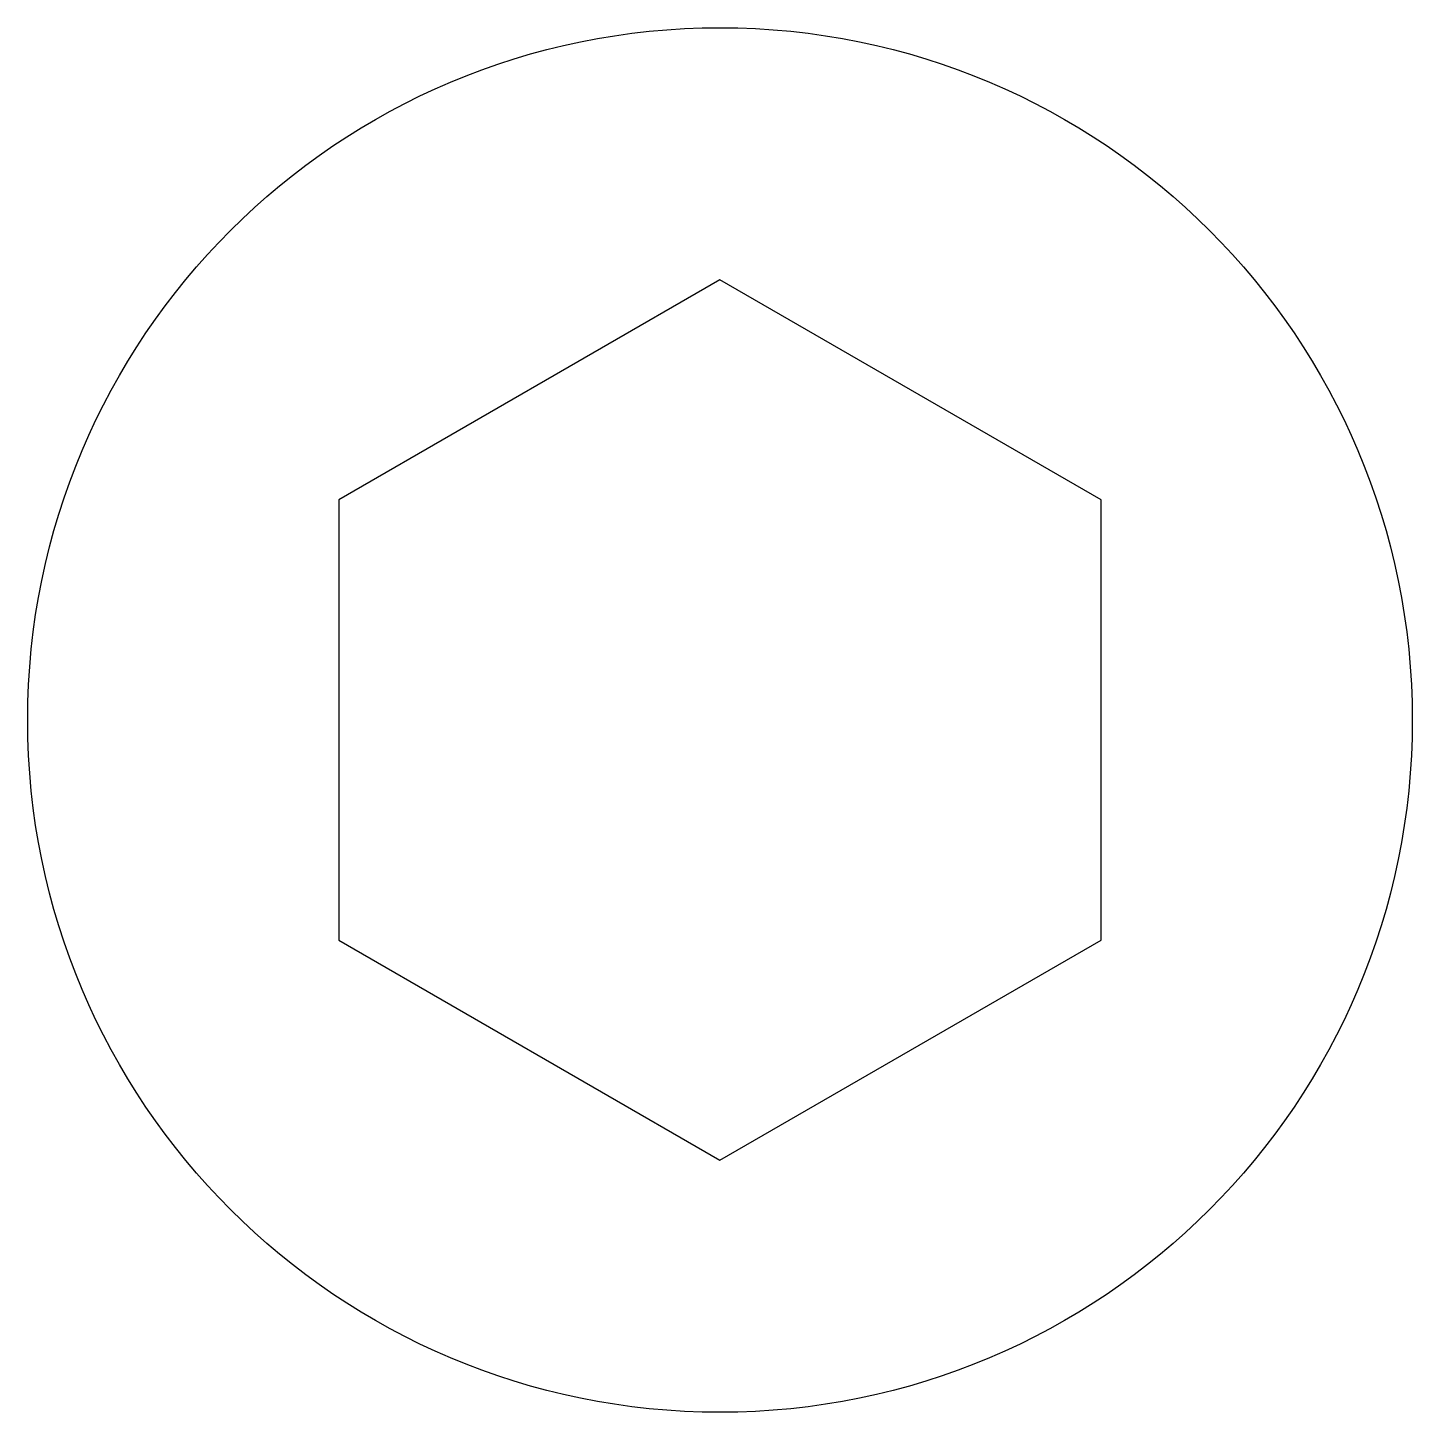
# Model space of a CAD drawing. Extents: x 299 to 390, y 311.9 to 402.9.
import ezdxf

# ---------------------------------------------------------------- set-up
doc = ezdxf.new("R2010")
doc.units = 0
doc.linetypes.add('SLD-CONTINUA', pattern=[0])
doc.layers.get('0').update_dxf_attribs({"linetype": 'CONTINUOUS'})

msp = doc.modelspace()

# ---------------------------------------------------------------- linework, layer by layer
at = {"color": 7, "linetype": 'SLD-CONTINUA'}
for p, q in [((344.478, 386.296), (319.428, 371.834)), ((369.528, 371.834), (344.478, 386.296)), ((319.428, 371.834), (319.428, 342.909)), ((369.528, 342.909), (369.528, 371.834)), ((319.428, 342.909), (344.478, 328.446)), ((344.478, 328.446), (369.528, 342.909))]:
    msp.add_line(p, q, dxfattribs=at)
msp.add_circle((344.478, 357.371), 45.5, dxfattribs=at)

doc.saveas('drawing.dxf')
